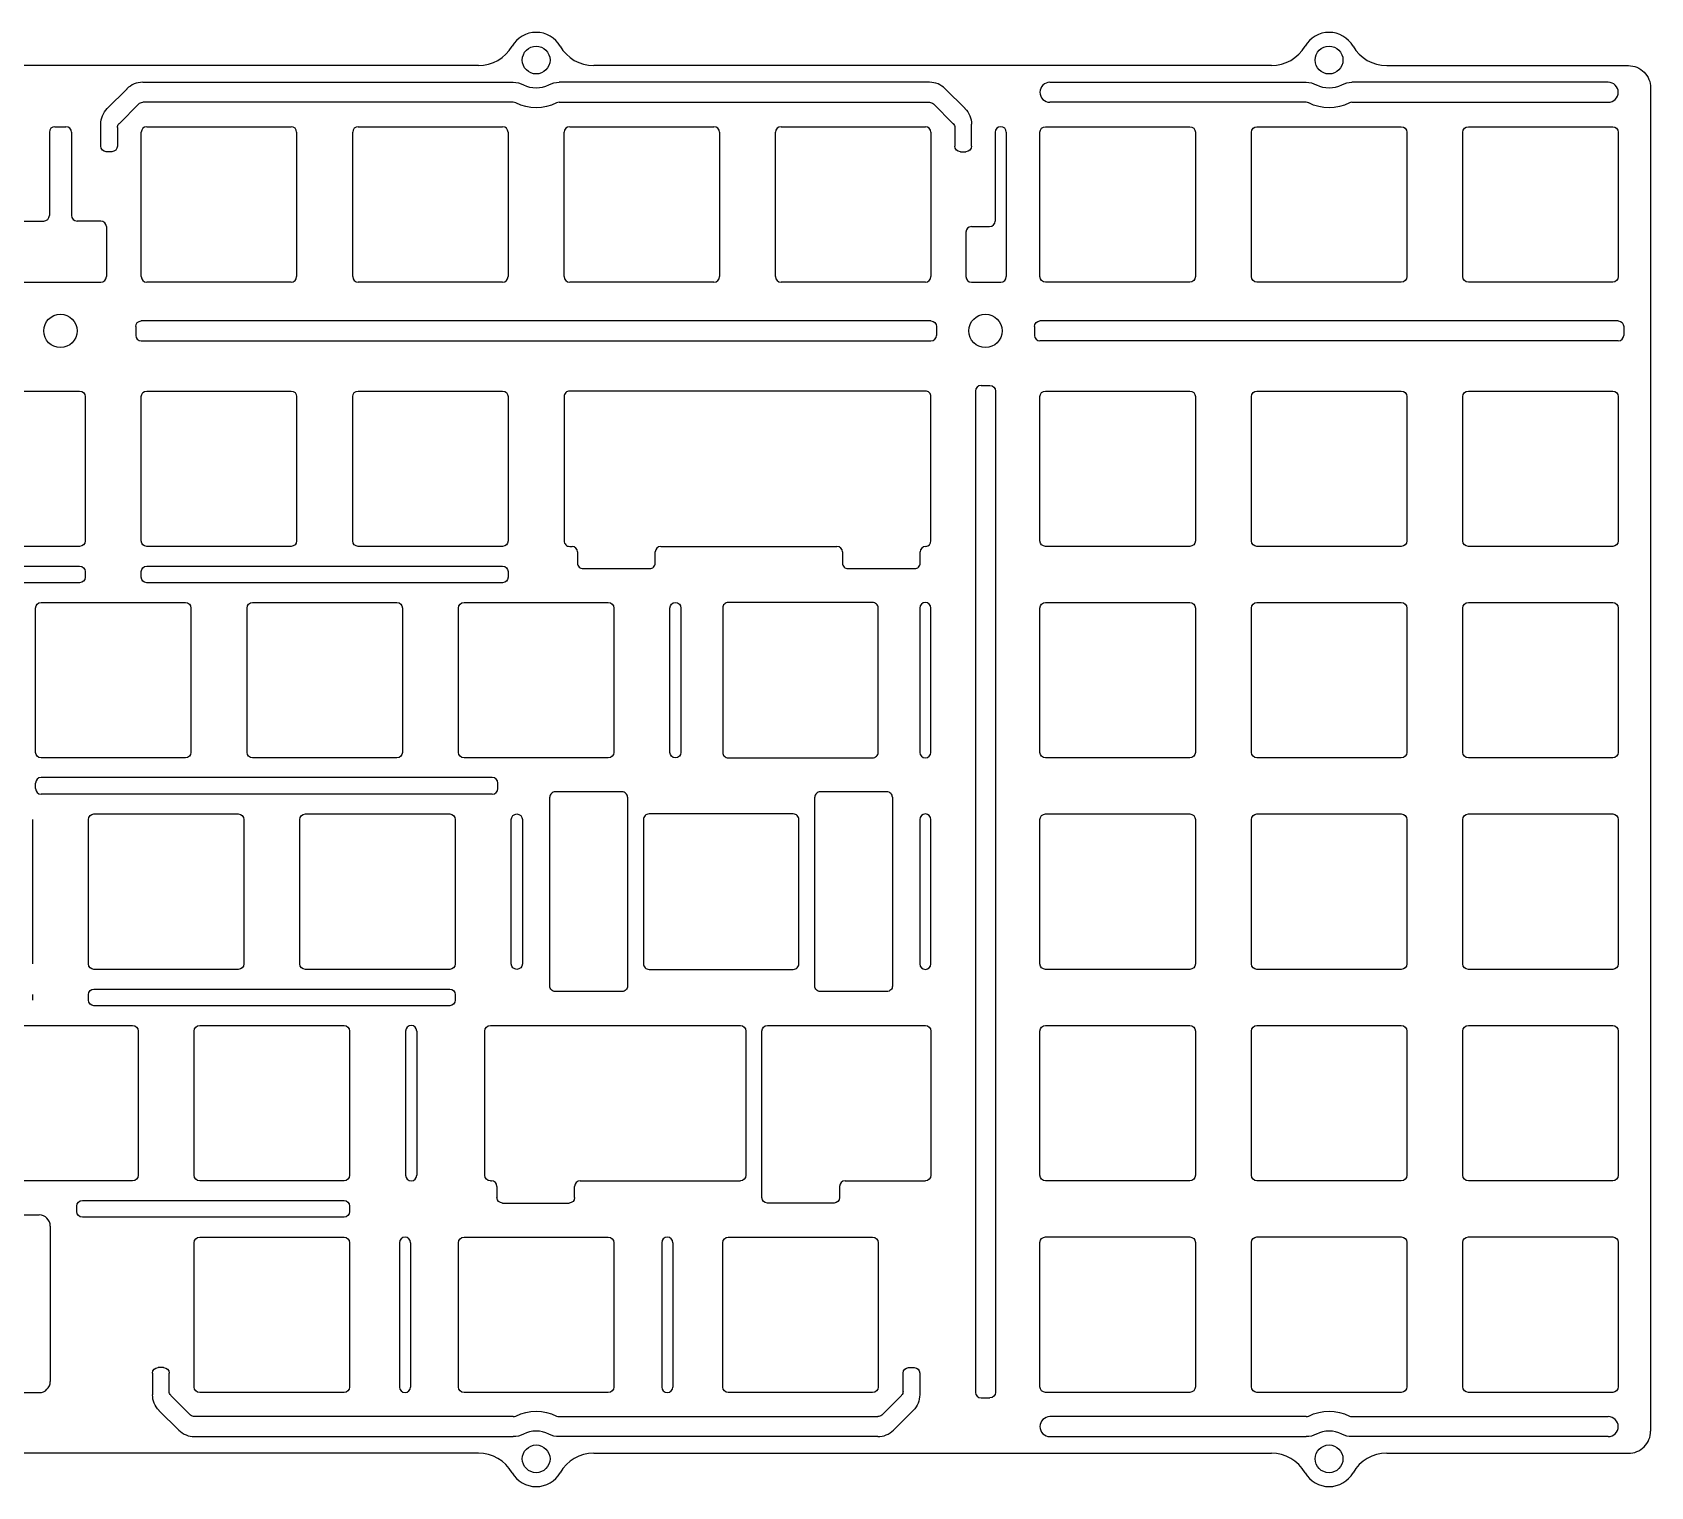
# Model space of a CAD drawing. Header units: millimetres. Extents: x 22 to 371, y 18 to 149.
# Drawn here: x 224.8 to 370.6, y 18 to 149 of the extents above; entities that cross this region are included whole.
import ezdxf

# ---------------------------------------------------------------- set-up
doc = ezdxf.new("R2010")
doc.units = ezdxf.units.MM
doc.header["$MEASUREMENT"] = 0
doc.layers.add('VISIBLE', color=7, linetype='Continuous')

msp = doc.modelspace()

# ---------------------------------------------------------------- linework, layer by layer
at = {"layer": 'VISIBLE'}
for p, q in [((265, 145.97, 0.75), (189.67, 145.97, 0.75)), ((336.44, 145.97, 0.75), (275.39, 145.97, 0.75)), ((346.83, 145.97, 0.75), (368.61, 145.97, 0.75)), ((234.75, 144.47, 0.75), (268.14, 144.47, 0.75)), ((305.64, 144.47, 0.75), (272.26, 144.47, 0.75)), ((316.49, 144.47, 0.75), (339.57, 144.47, 0.75)), ((366.79, 144.47, 0.75), (343.7, 144.47, 0.75)), ((231.56, 142.1, 0.75), (233.34, 143.88, 0.75)), ((308.84, 142.1, 0.75), (307.06, 143.88, 0.75)), ((370.61, 143.97, 0.75), (370.61, 22.97, 0.75)), ((234.4, 142.52, 0.75), (232.62, 140.74, 0.75)), ((268.14, 142.67, 0.75), (234.75, 142.67, 0.75)), ((272.26, 142.67, 0.75), (305.64, 142.67, 0.75)), ((306, 142.52, 0.75), (307.78, 140.74, 0.75)), ((339.57, 142.67, 0.75), (316.49, 142.67, 0.75)), ((343.7, 142.67, 0.75), (366.79, 142.67, 0.75)), ((226.34, 139.97, 0.75), (226.34, 132.47, 0.75)), ((226.84, 140.47, 0.75), (227.84, 140.47, 0.75)), ((228.34, 139.97, 0.75), (228.34, 132.47, 0.75)), ((230.97, 138.72, 0.75), (230.97, 140.69, 0.75)), ((232.47, 140.39, 0.75), (232.47, 138.72, 0.75)), ((234.62, 126.97, 0.75), (234.62, 139.97, 0.75)), ((235.12, 140.47, 0.75), (248.12, 140.47, 0.75)), ((248.62, 139.97, 0.75), (248.62, 126.97, 0.75)), ((253.67, 126.97, 0.75), (253.67, 139.97, 0.75)), ((254.17, 140.47, 0.75), (267.17, 140.47, 0.75)), ((267.67, 139.97, 0.75), (267.67, 126.97, 0.75)), ((272.72, 126.97, 0.75), (272.72, 139.97, 0.75)), ((273.22, 140.47, 0.75), (286.22, 140.47, 0.75)), ((286.72, 139.97, 0.75), (286.72, 126.97, 0.75)), ((291.77, 126.97, 0.75), (291.77, 139.97, 0.75)), ((292.27, 140.47, 0.75), (305.27, 140.47, 0.75)), ((305.77, 139.97, 0.75), (305.77, 126.97, 0.75)), ((307.92, 140.39, 0.75), (307.92, 138.72, 0.75)), ((309.42, 138.72, 0.75), (309.42, 140.69, 0.75)), ((311.56, 139.97, 0.75), (311.56, 131.97, 0.75)), ((312.56, 139.97, 0.75), (312.56, 126.97, 0.75)), ((315.59, 126.97, 0.75), (315.59, 139.97, 0.75)), ((316.09, 140.47, 0.75), (329.09, 140.47, 0.75)), ((329.59, 139.97, 0.75), (329.59, 126.97, 0.75)), ((334.64, 126.97, 0.75), (334.64, 139.97, 0.75)), ((335.14, 140.47, 0.75), (348.14, 140.47, 0.75)), ((348.64, 139.97, 0.75), (348.64, 126.97, 0.75)), ((353.69, 126.97, 0.75), (353.69, 139.97, 0.75)), ((354.19, 140.47, 0.75), (367.19, 140.47, 0.75)), ((367.69, 139.97, 0.75), (367.69, 126.97, 0.75)), ((231.97, 138.22, 0.75), (231.47, 138.22, 0.75)), ((308.42, 138.22, 0.75), (308.92, 138.22, 0.75)), ((223.69, 131.97, 0.75), (225.84, 131.97, 0.75)), ((230.98, 131.97, 0.75), (228.84, 131.97, 0.75)), ((231.48, 131.47, 0.75), (231.48, 126.97, 0.75)), ((309.42, 131.47, 0.75), (311.06, 131.47, 0.75)), ((308.92, 130.97, 0.75), (308.92, 126.97, 0.75)), ((223.69, 126.47, 0.75), (230.98, 126.47, 0.75)), ((248.12, 126.47, 0.75), (235.12, 126.47, 0.75)), ((267.17, 126.47, 0.75), (254.17, 126.47, 0.75)), ((286.22, 126.47, 0.75), (273.22, 126.47, 0.75)), ((305.27, 126.47, 0.75), (292.27, 126.47, 0.75)), ((309.42, 126.47, 0.75), (312.06, 126.47, 0.75)), ((329.09, 126.47, 0.75), (316.09, 126.47, 0.75)), ((348.14, 126.47, 0.75), (335.14, 126.47, 0.75)), ((367.19, 126.47, 0.75), (354.19, 126.47, 0.75)), ((305.77, 122.97, 0.75), (234.62, 122.97, 0.75)), ((367.69, 122.97, 0.75), (315.59, 122.97, 0.75)), ((234.12, 122.47, 0.75), (234.12, 121.67, 0.75)), ((234.62, 121.17, 0.75), (305.77, 121.17, 0.75)), ((306.27, 122.47, 0.75), (306.27, 121.67, 0.75)), ((315.09, 122.47, 0.75), (315.09, 121.67, 0.75)), ((367.69, 121.17, 0.75), (315.59, 121.17, 0.75)), ((368.19, 122.47, 0.75), (368.19, 121.67, 0.75)), ((216.07, 116.66, 0.75), (229.07, 116.66, 0.75)), ((235.12, 116.66, 0.75), (248.12, 116.66, 0.75)), ((254.17, 116.66, 0.75), (267.17, 116.66, 0.75)), ((309.78, 116.66, 0.75), (309.78, 26.46, 0.75)), ((310.28, 117.16, 0.75), (311.08, 117.16, 0.75)), ((311.58, 116.66, 0.75), (311.58, 26.46, 0.75)), ((316.09, 116.66, 0.75), (329.09, 116.66, 0.75)), ((335.14, 116.66, 0.75), (348.14, 116.66, 0.75)), ((354.19, 116.66, 0.75), (367.19, 116.66, 0.75)), ((229.57, 116.16, 0.75), (229.57, 103.16, 0.75)), ((234.62, 103.16, 0.75), (234.62, 116.16, 0.75)), ((248.62, 116.16, 0.75), (248.62, 103.16, 0.75)), ((253.67, 103.16, 0.75), (253.67, 116.16, 0.75)), ((267.67, 116.16, 0.75), (267.67, 103.16, 0.75)), ((315.59, 103.16, 0.75), (315.59, 116.16, 0.75)), ((329.59, 116.16, 0.75), (329.59, 103.16, 0.75)), ((334.64, 103.16, 0.75), (334.64, 116.16, 0.75)), ((348.64, 116.16, 0.75), (348.64, 103.16, 0.75)), ((353.69, 103.16, 0.75), (353.69, 116.16, 0.75)), ((367.69, 116.16, 0.75), (367.69, 103.16, 0.75)), ((229.07, 102.66, 0.75), (216.07, 102.66, 0.75)), ((248.12, 102.66, 0.75), (235.12, 102.66, 0.75)), ((267.17, 102.66, 0.75), (254.17, 102.66, 0.75)), ((329.09, 102.66, 0.75), (316.09, 102.66, 0.75)), ((348.14, 102.66, 0.75), (335.14, 102.66, 0.75)), ((367.19, 102.66, 0.75), (354.19, 102.66, 0.75)), ((177.97, 100.89, 0.75), (229.07, 100.89, 0.75)), ((235.12, 100.89, 0.75), (267.17, 100.89, 0.75)), ((229.07, 99.39, 0.75), (177.97, 99.39, 0.75)), ((229.57, 100.39, 0.75), (229.57, 99.89, 0.75)), ((234.62, 99.89, 0.75), (234.62, 100.39, 0.75)), ((267.17, 99.39, 0.75), (235.12, 99.39, 0.75)), ((267.67, 100.39, 0.75), (267.67, 99.89, 0.75)), ((225.1, 84.11, 0.75), (225.1, 97.11, 0.75)), ((225.6, 97.61, 0.75), (238.6, 97.61, 0.75)), ((239.1, 97.11, 0.75), (239.1, 84.11, 0.75)), ((244.15, 84.11, 0.75), (244.15, 97.11, 0.75)), ((244.65, 97.61, 0.75), (257.65, 97.61, 0.75)), ((258.15, 97.11, 0.75), (258.15, 84.11, 0.75)), ((263.2, 84.11, 0.75), (263.2, 97.11, 0.75)), ((263.7, 97.61, 0.75), (276.7, 97.61, 0.75)), ((277.2, 97.11, 0.75), (277.2, 84.11, 0.75)), ((315.59, 84.11, 0.75), (315.59, 97.11, 0.75)), ((316.09, 97.61, 0.75), (329.09, 97.61, 0.75)), ((329.59, 97.11, 0.75), (329.59, 84.11, 0.75)), ((334.64, 84.11, 0.75), (334.64, 97.11, 0.75)), ((335.14, 97.61, 0.75), (348.14, 97.61, 0.75)), ((348.64, 97.11, 0.75), (348.64, 84.11, 0.75)), ((353.69, 84.11, 0.75), (353.69, 97.11, 0.75)), ((354.19, 97.61, 0.75), (367.19, 97.61, 0.75)), ((367.69, 97.11, 0.75), (367.69, 84.11, 0.75)), ((238.6, 83.61, 0.75), (225.6, 83.61, 0.75)), ((257.65, 83.61, 0.75), (244.65, 83.61, 0.75)), ((276.7, 83.61, 0.75), (263.7, 83.61, 0.75)), ((329.09, 83.61, 0.75), (316.09, 83.61, 0.75)), ((348.14, 83.61, 0.75), (335.14, 83.61, 0.75)), ((367.19, 83.61, 0.75), (354.19, 83.61, 0.75)), ((266.25, 81.84, 0.75), (225.6, 81.84, 0.75)), ((225.1, 80.84, 0.75), (225.1, 81.34, 0.75)), ((266.25, 80.34, 0.75), (225.6, 80.34, 0.75)), ((266.75, 80.84, 0.75), (266.75, 81.34, 0.75)), ((224.81, 78.06, 0.75), (224.81, 65.06, 0.75)), ((229.86, 65.06, 0.75), (229.86, 78.06, 0.75)), ((230.36, 78.56, 0.75), (243.36, 78.56, 0.75)), ((243.86, 78.06, 0.75), (243.86, 65.06, 0.75)), ((248.91, 65.06, 0.75), (248.91, 78.06, 0.75)), ((249.41, 78.56, 0.75), (262.41, 78.56, 0.75)), ((262.91, 78.06, 0.75), (262.91, 65.06, 0.75)), ((315.59, 65.06, 0.75), (315.59, 78.06, 0.75)), ((316.09, 78.56, 0.75), (329.09, 78.56, 0.75)), ((329.59, 78.06, 0.75), (329.59, 65.06, 0.75)), ((334.64, 65.06, 0.75), (334.64, 78.06, 0.75)), ((335.14, 78.56, 0.75), (348.14, 78.56, 0.75)), ((348.64, 78.06, 0.75), (348.64, 65.06, 0.75)), ((353.69, 65.06, 0.75), (353.69, 78.06, 0.75)), ((354.19, 78.56, 0.75), (367.19, 78.56, 0.75)), ((367.69, 78.06, 0.75), (367.69, 65.06, 0.75)), ((243.36, 64.56, 0.75), (230.36, 64.56, 0.75)), ((262.41, 64.56, 0.75), (249.41, 64.56, 0.75)), ((329.09, 64.56, 0.75), (316.09, 64.56, 0.75)), ((348.14, 64.56, 0.75), (335.14, 64.56, 0.75)), ((367.19, 64.56, 0.75), (354.19, 64.56, 0.75)), ((230.36, 62.79, 0.75), (262.41, 62.79, 0.75)), ((224.81, 62.29, 0.75), (224.81, 61.79, 0.75)), ((229.86, 61.79, 0.75), (229.86, 62.29, 0.75)), ((262.41, 61.29, 0.75), (230.36, 61.29, 0.75)), ((262.91, 62.29, 0.75), (262.91, 61.79, 0.75)), ((220.84, 59.51, 0.75), (233.84, 59.51, 0.75)), ((234.34, 59.01, 0.75), (234.34, 46.01, 0.75)), ((239.39, 46.01, 0.75), (239.39, 59.01, 0.75)), ((239.89, 59.51, 0.75), (252.89, 59.51, 0.75)), ((253.39, 59.01, 0.75), (253.39, 46.01, 0.75)), ((258.44, 59.01, 0.75), (258.44, 46.01, 0.75)), ((259.44, 59.01, 0.75), (259.44, 46.01, 0.75)), ((265.58, 46.01, 0.75), (265.58, 59.01, 0.75)), ((266.08, 59.51, 0.75), (288.6, 59.51, 0.75)), ((289.1, 59.01, 0.75), (289.1, 46.01, 0.75)), ((290.54, 44.01, 0.75), (290.54, 59.01, 0.75)), ((291.04, 59.51, 0.75), (305.27, 59.51, 0.75)), ((305.77, 59.01, 0.75), (305.77, 46.01, 0.75)), ((315.59, 46.01, 0.75), (315.59, 59.01, 0.75)), ((316.09, 59.51, 0.75), (329.09, 59.51, 0.75)), ((329.59, 59.01, 0.75), (329.59, 46.01, 0.75)), ((334.64, 46.01, 0.75), (334.64, 59.01, 0.75)), ((335.14, 59.51, 0.75), (348.14, 59.51, 0.75)), ((348.64, 59.01, 0.75), (348.64, 46.01, 0.75)), ((353.69, 46.01, 0.75), (353.69, 59.01, 0.75)), ((354.19, 59.51, 0.75), (367.19, 59.51, 0.75)), ((367.69, 59.01, 0.75), (367.69, 46.01, 0.75)), ((233.84, 45.51, 0.75), (220.84, 45.51, 0.75)), ((252.89, 45.51, 0.75), (239.89, 45.51, 0.75)), ((266.08, 45.51, 0.75), (266.17, 45.51, 0.75)), ((274.17, 45.51, 0.75), (288.6, 45.51, 0.75)), ((298.04, 45.51, 0.75), (305.27, 45.51, 0.75)), ((329.09, 45.51, 0.75), (316.09, 45.51, 0.75)), ((348.14, 45.51, 0.75), (335.14, 45.51, 0.75)), ((367.19, 45.51, 0.75), (354.19, 45.51, 0.75)), ((266.67, 45.01, 0.75), (266.67, 44.01, 0.75)), ((273.67, 44.01, 0.75), (273.67, 45.01, 0.75)), ((297.54, 45.01, 0.75), (297.54, 44.01, 0.75)), ((219.72, 42.44, 0.75), (225.42, 42.44, 0.75)), ((228.82, 42.74, 0.75), (228.82, 43.24, 0.75)), ((229.32, 43.74, 0.75), (252.89, 43.74, 0.75)), ((253.39, 43.24, 0.75), (253.39, 42.74, 0.75)), ((267.17, 43.51, 0.75), (273.17, 43.51, 0.75)), ((297.04, 43.51, 0.75), (291.04, 43.51, 0.75)), ((226.42, 41.44, 0.75), (226.42, 27.44, 0.75)), ((252.89, 42.24, 0.75), (229.32, 42.24, 0.75)), ((239.39, 26.94, 0.75), (239.39, 39.94, 0.75)), ((239.89, 40.44, 0.75), (252.89, 40.44, 0.75)), ((253.39, 39.94, 0.75), (253.39, 26.94, 0.75)), ((257.89, 39.94, 0.75), (257.89, 26.94, 0.75)), ((258.89, 39.94, 0.75), (258.89, 26.94, 0.75)), ((263.2, 26.94, 0.75), (263.2, 39.94, 0.75)), ((263.7, 40.44, 0.75), (276.7, 40.44, 0.75)), ((277.2, 39.94, 0.75), (277.2, 26.94, 0.75)), ((281.51, 39.94, 0.75), (281.51, 26.94, 0.75)), ((282.51, 39.94, 0.75), (282.51, 26.94, 0.75)), ((287.01, 26.94, 0.75), (287.01, 39.94, 0.75)), ((287.51, 40.44, 0.75), (300.51, 40.44, 0.75)), ((301.01, 39.94, 0.75), (301.01, 26.94, 0.75)), ((315.59, 26.96, 0.75), (315.59, 39.96, 0.75)), ((316.09, 40.46, 0.75), (329.09, 40.46, 0.75)), ((329.59, 39.96, 0.75), (329.59, 26.96, 0.75)), ((334.64, 26.96, 0.75), (334.64, 39.96, 0.75)), ((335.14, 40.46, 0.75), (348.14, 40.46, 0.75)), ((348.64, 39.96, 0.75), (348.64, 26.96, 0.75)), ((353.69, 26.96, 0.75), (353.69, 39.96, 0.75)), ((354.19, 40.46, 0.75), (367.19, 40.46, 0.75)), ((367.69, 39.96, 0.75), (367.69, 26.96, 0.75)), ((235.64, 28.19, 0.75), (235.64, 26.25, 0.75)), ((236.64, 28.69, 0.75), (236.14, 28.69, 0.75)), ((237.14, 26.55, 0.75), (237.14, 28.19, 0.75)), ((303.26, 26.55, 0.75), (303.26, 28.19, 0.75)), ((303.76, 28.69, 0.75), (304.26, 28.69, 0.75)), ((304.76, 28.19, 0.75), (304.76, 26.25, 0.75)), ((219.72, 26.44, 0.75), (225.42, 26.44, 0.75)), ((252.89, 26.44, 0.75), (239.89, 26.44, 0.75)), ((276.7, 26.44, 0.75), (263.7, 26.44, 0.75)), ((300.51, 26.44, 0.75), (287.51, 26.44, 0.75)), ((329.09, 26.46, 0.75), (316.09, 26.46, 0.75)), ((348.14, 26.46, 0.75), (335.14, 26.46, 0.75)), ((367.19, 26.46, 0.75), (354.19, 26.46, 0.75)), ((236.22, 24.83, 0.75), (238, 23.05, 0.75)), ((239.06, 24.41, 0.75), (237.28, 26.19, 0.75)), ((301.33, 24.41, 0.75), (303.11, 26.19, 0.75)), ((304.18, 24.83, 0.75), (302.4, 23.05, 0.75)), ((310.28, 25.96, 0.75), (311.08, 25.96, 0.75)), ((268.14, 24.27, 0.75), (239.42, 24.27, 0.75)), ((272.26, 24.27, 0.75), (300.98, 24.27, 0.75)), ((339.57, 24.27, 0.75), (316.49, 24.27, 0.75)), ((343.7, 24.27, 0.75), (366.79, 24.27, 0.75)), ((239.42, 22.47, 0.75), (268.14, 22.47, 0.75)), ((300.98, 22.47, 0.75), (272.26, 22.47, 0.75)), ((316.49, 22.47, 0.75), (339.57, 22.47, 0.75)), ((366.79, 22.47, 0.75), (343.7, 22.47, 0.75)), ((265, 20.97, 0.75), (218.73, 20.97, 0.75)), ((275.39, 20.97, 0.75), (336.44, 20.97, 0.75)), ((346.83, 20.97, 0.75), (368.61, 20.97, 0.75))]:
    msp.add_line(p, q, dxfattribs=at)
at = {"layer": 'VISIBLE', "elevation": 0.75}
for points in [[(368.61, 145.97, -0.414214), (370.61, 143.97)], [(305.3, 102.66, 0.39422), (305.77, 103.16), (305.77, 116.16, 0.414214), (305.27, 116.66), (273.22, 116.66, 0.414214), (272.72, 116.16), (272.72, 103.16, 0.414214), (273.22, 102.66), (273.43, 102.66)], [(273.93, 102.16), (273.93, 101.16, 0.414214), (274.43, 100.66), (280.43, 100.66, 0.414214), (280.93, 101.16), (280.93, 102.16)], [(297.8, 102.16), (297.8, 101.16, 0.414214), (298.3, 100.66), (304.3, 100.66, 0.414214), (304.8, 101.16), (304.8, 102.16)], [(278.43, 80.06, 0.414214), (277.93, 80.56), (271.93, 80.56, 0.414214), (271.43, 80.06)], [(302.3, 80.06, 0.414214), (301.8, 80.56), (295.8, 80.56, 0.414214), (295.3, 80.06)], [(278.43, 80.06), (278.43, 63.06, -0.414214), (277.93, 62.56), (271.93, 62.56, -0.414214), (271.43, 63.06), (271.43, 80.06)], [(302.3, 80.06), (302.3, 63.06, -0.414214), (301.8, 62.56), (295.8, 62.56, -0.414214), (295.3, 63.06), (295.3, 80.06)], [(368.61, 20.97, 0.414214), (370.61, 22.97)]]:
    msp.add_lwpolyline(points, format="xyb", dxfattribs=at)
msp.add_lwpolyline([(281.43, 102.66), (297.3, 102.66)], dxfattribs=at)
for points in [[(282.25, 97.11, -1), (283.25, 97.11), (283.25, 84.11, -1), (282.25, 84.11)], [(287.01, 97.11), (287.01, 84.11, 0.414214), (287.51, 83.61), (300.51, 83.61, 0.414214), (301.01, 84.11), (301.01, 97.11, 0.414214), (300.51, 97.61), (287.51, 97.61, 0.414214)], [(305.77, 97.11, 1), (304.77, 97.11), (304.77, 84.11, 1), (305.77, 84.11)], [(267.96, 78.06, -1), (268.96, 78.06), (268.96, 65.06, -1), (267.96, 65.06)], [(293.37, 78.56), (280.37, 78.56, 0.414214), (279.87, 78.06), (279.87, 65.06, 0.414214), (280.37, 64.56), (293.37, 64.56, 0.414214), (293.87, 65.06), (293.87, 78.06, 0.414214)], [(305.77, 78.06, 1), (304.77, 78.06), (304.77, 65.06, 1), (305.77, 65.06)]]:
    msp.add_lwpolyline(points, format="xyb", close=True, dxfattribs=at)
at = {"layer": 'VISIBLE'}
for centre, radius in [((270.2, 146.47, 0.75), 1.25), ((341.64, 146.47, 0.75), 1.25), ((227.34, 122.07, 0.75), 1.5), ((310.68, 122.07, 0.75), 1.5), ((270.2, 20.47, 0.75), 1.25), ((341.64, 20.47, 0.75), 1.25)]:
    msp.add_circle(centre, radius, dxfattribs=at)
for centre, radius, start, end in [((270.2, 146.47, 0.75), 2.5, 30, 150), ((341.64, 146.47, 0.75), 2.5, 30, 150), ((265, 149.47, 0.75), 3.5, 270, 330), ((275.39, 149.47, 0.75), 3.5, 210, 270), ((336.44, 149.47, 0.75), 3.5, 270, 330), ((346.83, 149.47, 0.75), 3.5, 210, 270), ((234.75, 142.47, 0.75), 2, 90, 135), ((305.64, 142.47, 0.75), 2, 45, 90), ((316.49, 143.57, 0.75), 0.9, 90, 270), ((366.79, 143.57, 0.75), 0.9, 270, 90), ((270.2, 146.47, 0.75), 2.5, 242.7201, 297.2799), ((341.64, 146.47, 0.75), 2.5, 242.7201, 297.2799), ((268.14, 142.17, 0.75), 0.5, 62.7201, 90), ((272.26, 142.17, 0.75), 0.5, 90, 117.2799), ((272.26, 142.17, 0.75), 0.5, 90, 117.2799), ((339.57, 142.17, 0.75), 0.5, 62.7201, 90), ((343.7, 142.17, 0.75), 0.5, 90, 117.2799), ((226.84, 139.97, 0.75), 0.5, 90, 180), ((227.84, 139.97, 0.75), 0.5, 0, 90), ((235.12, 139.97, 0.75), 0.5, 90, 180), ((248.12, 139.97, 0.75), 0.5, 0, 90), ((254.17, 139.97, 0.75), 0.5, 90, 180), ((267.17, 139.97, 0.75), 0.5, 0, 90), ((273.22, 139.97, 0.75), 0.5, 90, 180), ((286.22, 139.97, 0.75), 0.5, 0, 90), ((292.27, 139.97, 0.75), 0.5, 90, 180), ((305.27, 139.97, 0.75), 0.5, 0, 90), ((312.06, 139.97, 0.75), 0.5, 0, 180), ((225.84, 132.47, 0.75), 0.5, 270, 0), ((228.84, 132.47, 0.75), 0.5, 180, 270), ((230.98, 131.47, 0.75), 0.5, 0, 90), ((309.42, 130.97, 0.75), 0.5, 90, 180), ((311.06, 131.97, 0.75), 0.5, 270, 0), ((230.98, 126.97, 0.75), 0.5, 270, 0), ((235.12, 126.97, 0.75), 0.5, 180, 270), ((248.12, 126.97, 0.75), 0.5, 270, 0), ((254.17, 126.97, 0.75), 0.5, 180, 270), ((267.17, 126.97, 0.75), 0.5, 270, 0), ((273.22, 126.97, 0.75), 0.5, 180, 270), ((286.22, 126.97, 0.75), 0.5, 270, 0), ((292.27, 126.97, 0.75), 0.5, 180, 270), ((305.27, 126.97, 0.75), 0.5, 270, 0), ((309.42, 126.97, 0.75), 0.5, 180, 270), ((312.06, 126.97, 0.75), 0.5, 270, 0), ((234.62, 121.67, 0.75), 0.5, 180, 270), ((305.77, 121.67, 0.75), 0.5, 270, 0), ((315.59, 121.67, 0.75), 0.5, 180, 270), ((367.69, 121.67, 0.75), 0.5, 270, 0), ((310.28, 116.66, 0.75), 0.5, 90, 180), ((273.43, 102.16, 0.75), 0.5, 0, 90), ((281.43, 102.16, 0.75), 0.5, 90, 180), ((297.3, 102.16, 0.75), 0.5, 0, 90), ((305.3, 102.16, 0.75), 0.5, 90, 180), ((225.6, 81.34, 0.75), 0.5, 90, 180), ((266.25, 81.34, 0.75), 0.5, 0, 90), ((225.6, 80.84, 0.75), 0.5, 180, 270), ((266.25, 80.84, 0.75), 0.5, 270, 0), ((258.94, 59.01, 0.75), 0.5, 0, 180), ((258.94, 46.01, 0.75), 0.5, 180, 0), ((266.17, 45.01, 0.75), 0.5, 0, 90), ((274.17, 45.01, 0.75), 0.5, 90, 180), ((298.04, 45.01, 0.75), 0.5, 90, 180), ((225.42, 41.44, 0.75), 1, 0, 90), ((258.39, 39.94, 0.75), 0.5, 0, 180), ((282.01, 39.94, 0.75), 0.5, 0, 180), ((225.42, 27.44, 0.75), 1, 270, 0), ((258.39, 26.94, 0.75), 0.5, 180, 0), ((282.01, 26.94, 0.75), 0.5, 180, 0), ((310.28, 26.46, 0.75), 0.5, 180, 270), ((268.14, 24.77, 0.75), 0.5, 270, 297.2799), ((272.26, 24.77, 0.75), 0.5, 242.7201, 270), ((316.49, 23.37, 0.75), 0.9, 90, 270), ((339.57, 24.77, 0.75), 0.5, 270, 297.2799), ((343.7, 24.77, 0.75), 0.5, 242.7201, 270), ((366.79, 23.37, 0.75), 0.9, 270, 90), ((239.42, 24.47, 0.75), 2, 225, 270), ((270.2, 20.47, 0.75), 2.5, 62.7201, 117.2799), ((300.98, 24.47, 0.75), 2, 270, 315), ((341.64, 20.47, 0.75), 2.5, 62.7201, 117.2799), ((265, 17.47, 0.75), 3.5, 30, 90), ((275.39, 17.47, 0.75), 3.5, 90, 150), ((336.44, 17.47, 0.75), 3.5, 30, 90), ((346.83, 17.47, 0.75), 3.5, 90, 150), ((270.2, 20.47, 0.75), 2.5, 210, 330), ((341.64, 20.47, 0.75), 2.5, 210, 330)]:
    msp.add_arc(centre, radius, start, end, dxfattribs=at)
at = {"layer": 'VISIBLE', "extrusion": (0, 0, -1)}
for centre, radius, start, end in [((-268.14, 142.47, -0.75), 2, 90, 117.2799), ((-272.26, 142.47, -0.75), 2, 62.7201, 90), ((-339.57, 142.47, -0.75), 2, 90, 117.2799), ((-343.7, 142.47, -0.75), 2, 62.7201, 90), ((-232.97, 140.69, -0.75), 2, 0, 45), ((-234.75, 142.17, -0.75), 0.5, 45, 90), ((-270.2, 146.17, -0.75), 4, 242.7201, 297.2799), ((-305.64, 142.17, -0.75), 0.5, 90, 135), ((-307.42, 140.69, -0.75), 2, 135, 180), ((-341.64, 146.17, -0.75), 4, 242.7201, 297.2799), ((-232.97, 140.39, -0.75), 0.5, 0, 45), ((-307.42, 140.39, -0.75), 0.5, 135, 180), ((-316.09, 139.97, -0.75), 0.5, 0, 90), ((-329.09, 139.97, -0.75), 0.5, 90, 180), ((-335.14, 139.97, -0.75), 0.5, 0, 90), ((-348.14, 139.97, -0.75), 0.5, 90, 180), ((-354.19, 139.97, -0.75), 0.5, 0, 90), ((-367.19, 139.97, -0.75), 0.5, 90, 180), ((-231.47, 138.72, -0.75), 0.5, 270, 0), ((-231.97, 138.72, -0.75), 0.5, 180, 270), ((-308.42, 138.72, -0.75), 0.5, 270, 0), ((-308.92, 138.72, -0.75), 0.5, 180, 270), ((-316.09, 126.97, -0.75), 0.5, 270, 0), ((-329.09, 126.97, -0.75), 0.5, 180, 270), ((-335.14, 126.97, -0.75), 0.5, 270, 0), ((-348.14, 126.97, -0.75), 0.5, 180, 270), ((-354.19, 126.97, -0.75), 0.5, 270, 0), ((-367.19, 126.97, -0.75), 0.5, 180, 270), ((-234.62, 122.47, -0.75), 0.5, 0, 90), ((-305.77, 122.47, -0.75), 0.5, 90, 180), ((-315.59, 122.47, -0.75), 0.5, 0, 90), ((-367.69, 122.47, -0.75), 0.5, 90, 180), ((-229.07, 116.16, -0.75), 0.5, 90, 180), ((-235.12, 116.16, -0.75), 0.5, 0, 90), ((-248.12, 116.16, -0.75), 0.5, 90, 180), ((-254.17, 116.16, -0.75), 0.5, 0, 90), ((-267.17, 116.16, -0.75), 0.5, 90, 180), ((-311.08, 116.66, -0.75), 0.5, 90, 180), ((-316.09, 116.16, -0.75), 0.5, 0, 90), ((-329.09, 116.16, -0.75), 0.5, 90, 180), ((-335.14, 116.16, -0.75), 0.5, 0, 90), ((-348.14, 116.16, -0.75), 0.5, 90, 180), ((-354.19, 116.16, -0.75), 0.5, 0, 90), ((-367.19, 116.16, -0.75), 0.5, 90, 180), ((-229.07, 103.16, -0.75), 0.5, 180, 270), ((-235.12, 103.16, -0.75), 0.5, 270, 0), ((-248.12, 103.16, -0.75), 0.5, 180, 270), ((-254.17, 103.16, -0.75), 0.5, 270, 0), ((-267.17, 103.16, -0.75), 0.5, 180, 270), ((-316.09, 103.16, -0.75), 0.5, 270, 0), ((-329.09, 103.16, -0.75), 0.5, 180, 270), ((-335.14, 103.16, -0.75), 0.5, 270, 0), ((-348.14, 103.16, -0.75), 0.5, 180, 270), ((-354.19, 103.16, -0.75), 0.5, 270, 0), ((-367.19, 103.16, -0.75), 0.5, 180, 270), ((-229.07, 100.39, -0.75), 0.5, 90, 180), ((-235.12, 100.39, -0.75), 0.5, 0, 90), ((-267.17, 100.39, -0.75), 0.5, 90, 180), ((-229.07, 99.89, -0.75), 0.5, 180, 270), ((-235.12, 99.89, -0.75), 0.5, 270, 0), ((-267.17, 99.89, -0.75), 0.5, 180, 270), ((-225.6, 97.11, -0.75), 0.5, 0, 90), ((-238.6, 97.11, -0.75), 0.5, 90, 180), ((-244.65, 97.11, -0.75), 0.5, 0, 90), ((-257.65, 97.11, -0.75), 0.5, 90, 180), ((-263.7, 97.11, -0.75), 0.5, 0, 90), ((-276.7, 97.11, -0.75), 0.5, 90, 180), ((-316.09, 97.11, -0.75), 0.5, 0, 90), ((-329.09, 97.11, -0.75), 0.5, 90, 180), ((-335.14, 97.11, -0.75), 0.5, 0, 90), ((-348.14, 97.11, -0.75), 0.5, 90, 180), ((-354.19, 97.11, -0.75), 0.5, 0, 90), ((-367.19, 97.11, -0.75), 0.5, 90, 180), ((-225.6, 84.11, -0.75), 0.5, 270, 0), ((-238.6, 84.11, -0.75), 0.5, 180, 270), ((-244.65, 84.11, -0.75), 0.5, 270, 0), ((-257.65, 84.11, -0.75), 0.5, 180, 270), ((-263.7, 84.11, -0.75), 0.5, 270, 0), ((-276.7, 84.11, -0.75), 0.5, 180, 270), ((-316.09, 84.11, -0.75), 0.5, 270, 0), ((-329.09, 84.11, -0.75), 0.5, 180, 270), ((-335.14, 84.11, -0.75), 0.5, 270, 0), ((-348.14, 84.11, -0.75), 0.5, 180, 270), ((-354.19, 84.11, -0.75), 0.5, 270, 0), ((-367.19, 84.11, -0.75), 0.5, 180, 270), ((-230.36, 78.06, -0.75), 0.5, 0, 90), ((-243.36, 78.06, -0.75), 0.5, 90, 180), ((-249.41, 78.06, -0.75), 0.5, 0, 90), ((-262.41, 78.06, -0.75), 0.5, 90, 180), ((-316.09, 78.06, -0.75), 0.5, 0, 90), ((-329.09, 78.06, -0.75), 0.5, 90, 180), ((-335.14, 78.06, -0.75), 0.5, 0, 90), ((-348.14, 78.06, -0.75), 0.5, 90, 180), ((-354.19, 78.06, -0.75), 0.5, 0, 90), ((-367.19, 78.06, -0.75), 0.5, 90, 180), ((-230.36, 65.06, -0.75), 0.5, 270, 0), ((-243.36, 65.06, -0.75), 0.5, 180, 270), ((-249.41, 65.06, -0.75), 0.5, 270, 0), ((-262.41, 65.06, -0.75), 0.5, 180, 270), ((-316.09, 65.06, -0.75), 0.5, 270, 0), ((-329.09, 65.06, -0.75), 0.5, 180, 270), ((-335.14, 65.06, -0.75), 0.5, 270, 0), ((-348.14, 65.06, -0.75), 0.5, 180, 270), ((-354.19, 65.06, -0.75), 0.5, 270, 0), ((-367.19, 65.06, -0.75), 0.5, 180, 270), ((-230.36, 62.29, -0.75), 0.5, 0, 90), ((-262.41, 62.29, -0.75), 0.5, 90, 180), ((-230.36, 61.79, -0.75), 0.5, 270, 0), ((-262.41, 61.79, -0.75), 0.5, 180, 270), ((-233.84, 59.01, -0.75), 0.5, 90, 180), ((-239.89, 59.01, -0.75), 0.5, 0, 90), ((-252.89, 59.01, -0.75), 0.5, 90, 180), ((-266.08, 59.01, -0.75), 0.5, 0, 90), ((-288.6, 59.01, -0.75), 0.5, 90, 180), ((-291.04, 59.01, -0.75), 0.5, 0, 90), ((-305.27, 59.01, -0.75), 0.5, 90, 180), ((-316.09, 59.01, -0.75), 0.5, 0, 90), ((-329.09, 59.01, -0.75), 0.5, 90, 180), ((-335.14, 59.01, -0.75), 0.5, 0, 90), ((-348.14, 59.01, -0.75), 0.5, 90, 180), ((-354.19, 59.01, -0.75), 0.5, 0, 90), ((-367.19, 59.01, -0.75), 0.5, 90, 180), ((-233.84, 46.01, -0.75), 0.5, 180, 270), ((-239.89, 46.01, -0.75), 0.5, 270, 0), ((-252.89, 46.01, -0.75), 0.5, 180, 270), ((-266.08, 46.01, -0.75), 0.5, 270, 0), ((-288.6, 46.01, -0.75), 0.5, 180, 270), ((-305.27, 46.01, -0.75), 0.5, 180, 270), ((-316.09, 46.01, -0.75), 0.5, 270, 0), ((-329.09, 46.01, -0.75), 0.5, 180, 270), ((-335.14, 46.01, -0.75), 0.5, 270, 0), ((-348.14, 46.01, -0.75), 0.5, 180, 270), ((-354.19, 46.01, -0.75), 0.5, 270, 0), ((-367.19, 46.01, -0.75), 0.5, 180, 270), ((-267.17, 44.01, -0.75), 0.5, 270, 0), ((-273.17, 44.01, -0.75), 0.5, 180, 270), ((-291.04, 44.01, -0.75), 0.5, 270, 0), ((-297.04, 44.01, -0.75), 0.5, 180, 270), ((-229.32, 43.24, -0.75), 0.5, 0, 90), ((-229.32, 42.74, -0.75), 0.5, 270, 0), ((-252.89, 43.24, -0.75), 0.5, 90, 180), ((-252.89, 42.74, -0.75), 0.5, 180, 270), ((-239.89, 39.94, -0.75), 0.5, 0, 90), ((-252.89, 39.94, -0.75), 0.5, 90, 180), ((-263.7, 39.94, -0.75), 0.5, 0, 90), ((-276.7, 39.94, -0.75), 0.5, 90, 180), ((-287.51, 39.94, -0.75), 0.5, 0, 90), ((-300.51, 39.94, -0.75), 0.5, 90, 180), ((-316.09, 39.96, -0.75), 0.5, 0, 90), ((-329.09, 39.96, -0.75), 0.5, 90, 180), ((-335.14, 39.96, -0.75), 0.5, 0, 90), ((-348.14, 39.96, -0.75), 0.5, 90, 180), ((-354.19, 39.96, -0.75), 0.5, 0, 90), ((-367.19, 39.96, -0.75), 0.5, 90, 180), ((-236.14, 28.19, -0.75), 0.5, 0, 90), ((-236.64, 28.19, -0.75), 0.5, 90, 180), ((-303.76, 28.19, -0.75), 0.5, 0, 90), ((-304.26, 28.19, -0.75), 0.5, 90, 180), ((-237.64, 26.25, -0.75), 2, 315, 0), ((-237.64, 26.55, -0.75), 0.5, 315, 0), ((-239.89, 26.94, -0.75), 0.5, 270, 0), ((-252.89, 26.94, -0.75), 0.5, 180, 270), ((-263.7, 26.94, -0.75), 0.5, 270, 0), ((-276.7, 26.94, -0.75), 0.5, 180, 270), ((-287.51, 26.94, -0.75), 0.5, 270, 0), ((-300.51, 26.94, -0.75), 0.5, 180, 270), ((-302.76, 26.55, -0.75), 0.5, 180, 225), ((-302.76, 26.25, -0.75), 2, 180, 225), ((-311.08, 26.46, -0.75), 0.5, 180, 270), ((-316.09, 26.96, -0.75), 0.5, 270, 0), ((-329.09, 26.96, -0.75), 0.5, 180, 270), ((-335.14, 26.96, -0.75), 0.5, 270, 0), ((-348.14, 26.96, -0.75), 0.5, 180, 270), ((-354.19, 26.96, -0.75), 0.5, 270, 0), ((-367.19, 26.96, -0.75), 0.5, 180, 270), ((-270.2, 20.77, -0.75), 4, 62.7201, 117.2799), ((-341.64, 20.77, -0.75), 4, 62.7201, 117.2799), ((-239.42, 24.77, -0.75), 0.5, 270, 315), ((-300.98, 24.77, -0.75), 0.5, 225, 270), ((-268.14, 24.47, -0.75), 2, 242.7201, 270), ((-272.26, 24.47, -0.75), 2, 270, 297.2799), ((-339.57, 24.47, -0.75), 2, 242.7201, 270), ((-343.7, 24.47, -0.75), 2, 270, 297.2799)]:
    msp.add_arc(centre, radius, start, end, dxfattribs=at)

doc.saveas('drawing.dxf')
